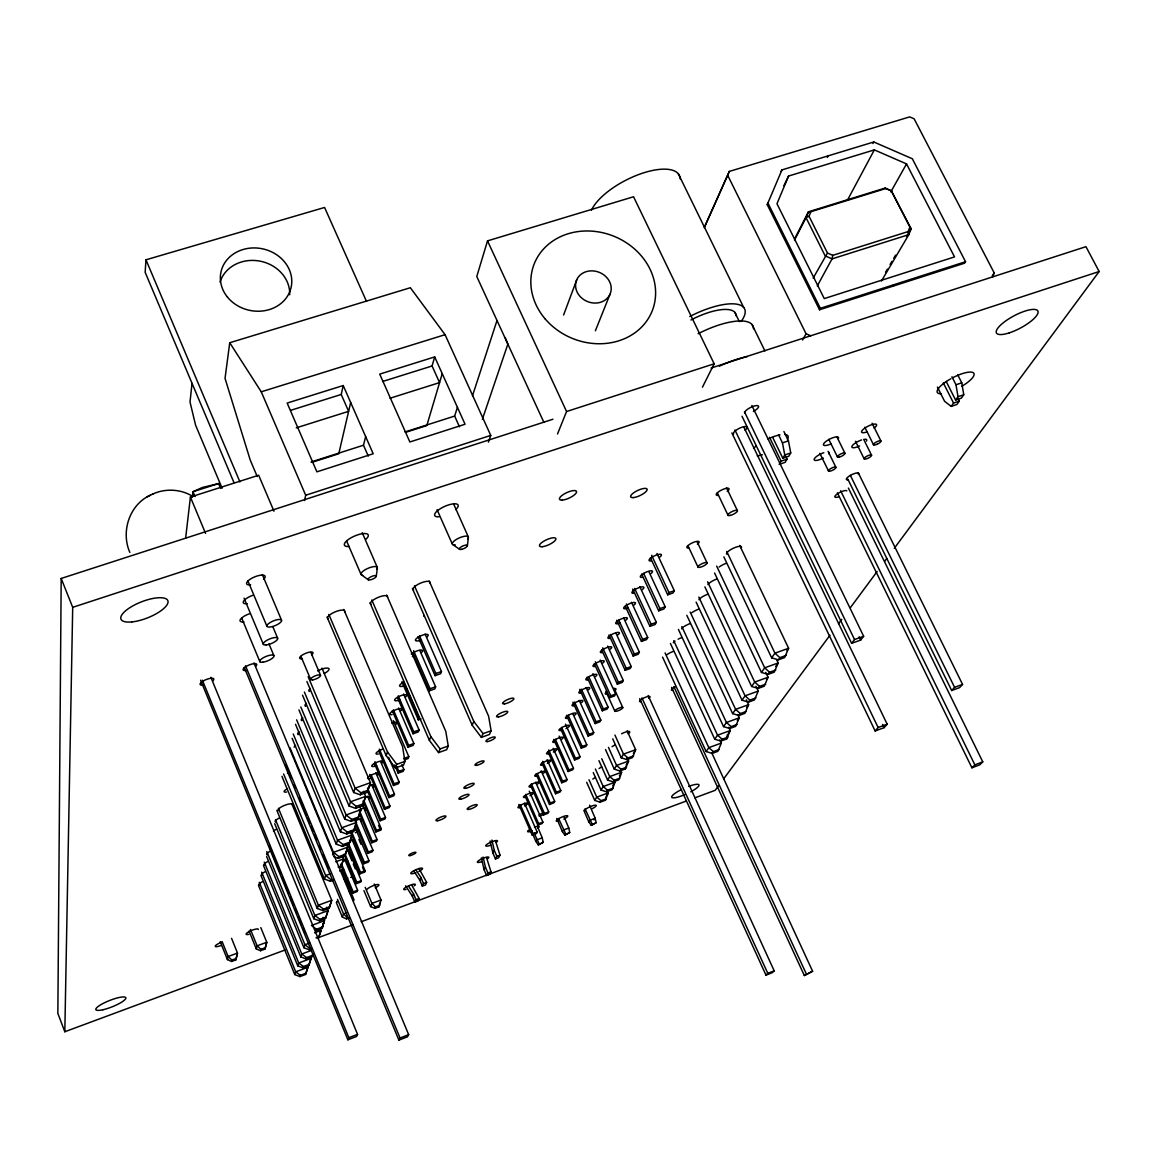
<?xml version="1.0" encoding="UTF-8"?>
<svg xmlns="http://www.w3.org/2000/svg" width="1157" height="1157" viewBox="0 0 1157 1157"><rect width="100%" height="100%" fill="white"/><g stroke="black" fill="none" stroke-linecap="round" stroke-linejoin="round"><path stroke-width="1.5" d="M552.93 419.239L61.191 578.457L57.85 1013.387L64.821 1031.755L284.998 950.013M64.821 1031.755L72.703 607.338L61.191 578.457M366.48 301.355L324.582 207.465L145.97 259.804L145.146 272.3L233.945 482.556M192.033 383.3L190.023 402L195.591 425.197L222.115 488.24M185.655 538.005L190.413 497.047L258.662 475.238L273.978 511.22M192.351 497.336L193.017 491.711L202.287 487.516L218.673 483.539L220.712 488.399M467.341 545.945L468.325 537.846M488.399 442.119L490.742 435.408L445.069 334.677L410.345 287.731L229.737 342.732L225.036 378.368L250.245 460.081L257.23 476.525M376.242 576.432A4.426 1.417 -23.3 0 0 370.558 576.981A4.426 1.417 -23.3 0 0 369.69 579.961A4.426 1.417 -23.3 0 0 376.242 576.432L377.341 568.217M218.528 484.494L218.673 483.539L193.017 491.711L195.056 496.599M670.424 643.451L714.737 739.207L720.869 741.087L726.683 738.961L727.363 734.579M363.934 890.615L370.63 906.611L374.897 908.375L379.077 906.828L379.67 903.27M605.501 749.562L614.28 769.159L619.906 770.952L625.431 768.942L625.98 766.194M319.419 928.926L322.253 927.871L322.991 924.241M794.483 239.051L808.439 211.818L885.004 188.114L891.266 190.731L909.894 227.076L908.115 231.574L832.78 255.335L832.057 258.879L817.334 285.837M586.671 782.277L594.727 800.398L600.078 802.206L605.386 800.268L606.239 796.19M304.58 500.533L305.694 495.239L261.251 391.804L229.737 342.732M296.264 427.859L348.619 411.328L341.228 394.465L343.224 385.527L287.167 403.07L316.888 471.839L373.19 453.761L343.224 385.527M350.672 402.491L338.77 453.746L311.797 462.381M220.22 941.624L227.423 959.601L231.574 961.453L235.869 959.862L237.489 953.079L231.574 938.341M227.423 959.601L228.131 956.55L222.216 941.784M235.869 959.862L237.489 953.079L228.131 956.55L231.921 960.05L231.574 961.453M249.044 931.023L256.275 948.928L260.542 950.721L264.982 949.087L266.761 942.261L260.802 927.596M324.105 921.073L322.253 927.871M379.077 906.828L381 900.03L374.275 883.991M368.259 456.089L363.486 445.228L365.655 436.594M264.982 949.087L266.761 942.261L257.114 945.833L256.275 948.928M260.542 950.721L260.932 949.304L265.372 947.67M390.054 398.239L439.573 382.605L432.082 365.974L434.685 356.92L379.727 374.116L409.867 441.974L465.056 424.243L434.685 356.92M442.234 373.653L426.817 425.574L406.338 432.125M702.458 387.176L714.158 363.804L633.559 196.762L487.516 240.873L476.771 276.523L543.891 422.377M298.954 709.906L344.699 819.084L351.092 821.34L357.932 818.881L360.97 809.625L359.581 806.313M302.512 695.169L349.081 806.053L355.589 808.324L362.531 805.836L365.641 796.378L363.544 791.402M306.909 681.502L353.652 792.502L360.261 794.801L367.304 792.285L370.457 782.682L321.964 668.124M305.549 974.483L307.936 967.266L295.715 971.837L294.775 974.584L299.938 976.595L305.549 974.483L307.936 967.266M308.673 965.733L311.088 958.372L298.723 962.986L297.754 965.835L302.989 967.859L308.673 965.733L311.088 958.372M263.434 865.378L300.791 956.911L306.099 958.951L311.84 956.81L312.78 953.787M316.454 929.259L311.493 925.47L324.481 920.668L322.427 927.046L316.454 929.259L315.948 930.676L321.921 928.478L324.481 920.668L323.121 917.371M274.715 823.668L313.793 918.716L319.39 920.813L325.435 918.586L328.053 910.631L326.679 907.29M333.722 856.701L338.307 858.349L344.858 855.978L347.765 847.17L346.377 843.858M276.841 810.334L317.278 908.491L322.948 910.602L329.08 908.346L331.726 900.305L291.709 803.623M292.114 738.34L336.239 844.176L342.443 846.389L349.081 843.974L352.032 835.021L350.643 831.709M295.498 724.296L340.418 831.782L346.724 834.009L353.464 831.579L356.457 822.453L355.069 819.142M459.474 426.774L454.643 416.072L457.42 407.322M335.805 861.777L343.629 858.928L340.78 867.576L343.629 858.928L342.241 855.602M344.858 855.978L347.765 847.17L333.491 852.347L332.623 854.893M321.024 930.43L318.479 938.139L321.024 930.43L314.603 932.802M349.081 843.974L352.032 835.021L337.555 840.257L336.239 844.176M325.435 918.586L328.053 910.631L314.892 915.476L313.793 918.716M353.464 831.579L356.457 822.453L341.778 827.747L340.418 831.782M357.932 818.881L360.97 809.625L346.088 814.976L344.699 819.084M329.08 908.346L331.726 900.305L318.392 905.208L317.278 908.491M362.531 805.836L365.641 796.378L350.528 801.787L349.081 806.053M367.304 792.285L370.457 782.682L355.127 788.148L353.652 792.502M472.446 395.94L496.989 320.532M605.386 800.268L608.293 792.907L596.737 797.115L594.727 800.398M619.588 778.299L621.613 772.269L609.725 776.578L607.599 780.049L613.138 781.886L618.59 779.89L619.588 778.299L614.121 780.295L613.138 781.886M612.733 738.846L621.251 757.792L626.935 759.628L632.517 757.618L635.656 749.722L627.094 730.747M333.592 880.087L330.41 881.244L324.481 879.074L325.681 875.516L283.624 774.019M612.892 788.25L614.902 782.277L603.216 786.529L601.062 790.057L606.514 791.822L611.879 789.869L612.892 788.25L607.512 790.202L606.514 791.822M625.431 768.942L628.584 761.075L627.108 757.806M662.571 657.133L706.117 751.529L712.148 753.424L717.89 751.312L721.346 743.069L719.828 739.815M482.368 419.268L507.865 344.106A79.645 69.55 21.9 0 1 505.233 337.54M726.683 738.961L730.226 730.559L728.708 727.305M678.436 629.48L723.544 726.61L729.763 728.52L735.65 726.365L739.265 717.817L737.747 714.563M686.824 615.322L732.641 713.623L738.947 715.532L744.92 713.363L748.593 704.656L746.323 699.811M696.124 602.103L742.027 700.202L748.434 702.125L754.48 699.927L758.225 691.076L755.955 686.231M704.873 586.903L751.631 686.477L758.124 688.429L764.256 686.202L768.046 677.25L765.76 672.405M714.578 572.99L761.451 672.434L768.06 674.372L774.264 672.145L778.169 662.975L776.622 659.707M723.863 556.879L771.661 657.856L778.372 659.808L784.648 657.552L788.611 648.267L739.713 545.468M300.791 956.911L301.789 953.99L264.259 862.124M312.202 948.697L309.295 949.781L303.915 947.728L304.942 944.734L266.804 851.523M330.41 881.244L330.974 879.624L325.681 875.516L330.309 873.824M338.307 858.349L338.914 856.614L345.48 854.228M342.443 846.389L343.065 844.596L349.718 842.18M346.724 834.009L347.36 832.158L354.114 829.714M351.092 821.34L351.742 819.46L358.598 816.987M355.589 808.324L356.269 806.357L363.226 803.869M360.261 794.801L360.955 792.791L367.998 790.274M299.938 976.595L300.372 975.337L305.998 973.225M302.989 967.859L303.438 966.543L309.136 964.417M306.099 958.951L306.562 957.606L312.318 955.465L311.84 956.81M309.295 949.781L309.772 948.407L304.942 944.734L309.686 942.969M319.39 920.813L319.911 919.338L325.97 917.096M322.948 910.602L323.483 909.098L329.615 906.842M321.921 928.478L322.427 927.046M343.774 609.435L402.564 746.627L404.95 761.407L403.562 765.052L395.361 767.973L386.178 755.651L387.494 751.949L328.848 614.468M349.313 917.848L346.565 918.875L342.342 917.082L343.528 913.885L337.497 899.379M563.604 315.008L576.779 279.69M395.361 767.973L396.735 764.329L404.95 761.407M346.565 918.875L347.114 917.4L343.528 913.885L346.536 912.772M992.735 276.856L994.21 272.922L914.146 118.824L909.677 116.886L729.344 171.41L704.468 227.076M344.8 859.535L357.614 890.268L357.094 891.599L352.668 893.233L353.174 891.902L341.705 864.395M348.329 849.556L361.302 880.622L360.782 881.996L356.298 883.63L356.819 882.27L345.205 854.459M351.945 839.331L365.091 870.744L364.556 872.147L360.015 873.81L360.55 872.407L348.792 844.277M355.401 828.253L368.982 860.62L368.432 862.052L363.833 863.729L364.383 862.298L351.482 831.536M359.885 819.142L372.959 850.236L372.395 851.711L367.752 853.403L368.302 851.928L355.922 822.453M363.096 806.472L377.052 839.577L376.473 841.081L371.759 842.788L372.337 841.284L359.089 809.813M367.536 796.218L381.232 828.658L380.639 830.205L375.88 831.926L376.459 830.379L364.137 801.165M371.628 784.62L385.527 817.449L384.919 819.04L380.103 820.776L380.696 819.199L367.507 787.989M375.851 772.731L389.938 805.952L389.316 807.572L384.428 809.336L385.05 807.702L370.963 774.467M380.61 761.537L394.479 794.136L393.828 795.814L388.882 797.592L389.519 795.915L374.955 761.668M388.564 757.257L399.122 782.002L398.471 783.723L393.452 785.516L394.103 783.795L379.337 749.129M401.826 764.661L403.909 769.535L403.229 771.3L398.153 773.107L398.818 771.343L396.735 766.484M398.601 708.012L413.873 743.532L413.165 745.397L407.944 747.248L408.652 745.383L393.38 709.834M403.562 693.998L419.08 729.966L418.342 731.889L413.049 733.769L413.772 731.846L398.268 695.834M420.989 718.916L418.313 719.856L419.051 717.89L403.316 681.415M419.803 650.451L435.625 686.824L434.815 688.921L429.29 690.845L430.086 688.748L413.57 650.682M425.111 634.065L441.468 671.566L440.643 673.736L435.046 675.674L435.856 673.504L419.514 635.988M353.507 900.985L353.999 899.683L341.604 869.89M393.337 720.609L408.826 756.707L408.117 758.529L404.256 759.903M386.626 595.002L445.778 731.325L448.236 746.005L446.674 749.707L438.561 752.6L429.363 740.35L430.852 736.604L371.816 599.991M595.378 330.772L610.057 294.153A18.15 15.75 22 0 0 590.591 270.883A18.15 15.75 22 0 0 579.556 295.845A18.15 15.75 22 0 0 610.057 294.153M370.63 906.611L371.932 903.386L365.207 887.332M557.515 433.962L566.568 411.53L487.516 240.873M374.897 908.375L375.504 906.9L379.684 905.353M438.561 752.6L440.094 748.912L448.236 746.005M794.555 240.034L806.024 217.675L809.018 216.243L810.883 211.717L886.031 188.446M788.582 176.038L776.969 203.748L824.261 298.593L954.525 256.912L906.524 163.904L874.345 149.889L788.582 176.038L783.882 185.684M767.221 204.644L781.944 169.905L873.795 141.978L912.323 158.755L965.545 261.713L964.605 263.174L819.518 309.772L767.221 204.644L767.959 203.111L820.327 308.326L819.518 309.772M704.309 227.582L729.344 171.41M429.189 580.944L488.587 716.169L491.118 730.761L489.397 734.507L481.355 737.371L472.157 725.179L473.806 721.404L414.524 585.89M481.355 737.371L483.048 733.625L491.118 730.761M411.762 885.163L419.138 898.526L417.995 900.985L414.886 902.127L412.398 896.27L413.526 893.797L408.652 886.32M418.892 868.401L426.673 882.386L425.487 884.946L422.319 886.117L419.774 880.144L420.96 877.57L415.725 869.572M200.595 680.186L347.867 1039.796L348.835 1037.67L357.542 1034.344L210.878 677.308M414.886 902.127L416.014 899.683L419.138 898.526M422.319 886.117L423.491 883.558L426.673 882.386M357.542 1034.344L356.544 1036.47L347.867 1039.796M781.192 171.467L781.944 169.905M827.313 157.439L828.108 155.877M486.533 857.554L491.016 871.857L489.657 874.374L486.605 875.502L484.103 869.702L485.434 867.172L483.076 856.99M495.413 840.618L500.012 855.168L498.595 857.8L495.471 858.957L492.911 853.042L494.299 850.395L491.884 840.04M872.957 143.555L873.795 141.978M847.445 200.161L874.345 149.889M486.605 875.502L487.95 872.985L491.016 871.857M495.471 858.957L496.874 856.325L500.012 855.168M244.228 667.329L398.89 1040.114L400.033 1038.003L408.667 1034.676L253.962 662.932M813.154 278.128L827.472 253.036L809.018 216.243M408.667 1034.676L407.495 1036.802L398.89 1040.114M802.582 340.013L806.053 333.751L727.681 175.286M890.803 191.917L906.524 163.904M518.813 804.52L532.22 835.094L532.987 833.705L537.21 832.158L524.483 803.16M524.974 795.842L537.831 825.115L538.641 823.697L542.908 822.135L529.284 791.214M530.557 785.328L543.602 814.904L544.412 813.458L548.722 811.881L535.662 782.262M536.009 773.932L549.488 804.448L550.327 802.972L554.695 801.367L541.172 770.822M541.881 762.882L555.534 793.731L556.401 792.212L560.812 790.593L547.116 759.715M547.868 751.558L561.723 782.754L562.606 781.192L567.075 779.572L553.191 748.348M553.755 739.381L568.073 771.502L568.969 769.911L573.482 768.262L559.149 736.112M560.783 729.112L574.566 759.975L575.492 758.341L580.062 756.678L565.513 724.166M566.525 715.286L581.233 748.145L582.188 746.467L586.816 744.804L572.802 713.551M572.889 702.212L588.074 736.011L589.058 734.29L593.729 732.612L579.238 700.375M579.686 689.355L595.103 723.573L596.101 721.794L600.845 720.102L586.122 687.489M587.134 677.221L602.305 710.788L603.332 708.966L608.134 707.245L592.919 673.663M594.308 663.699L609.71 697.657L610.766 695.791L615.625 694.055L600.179 660.068M601.669 649.8L617.317 684.177L618.402 682.254L623.319 680.504L607.642 646.112M608.987 634.918L625.142 670.308L626.255 668.327L631.23 666.562L615.77 632.763M616.768 620.239L633.168 656.062L634.311 654.023L639.373 652.244L623.666 618.026M625.243 606.181L641.426 641.397L642.612 639.315L647.732 637.521L631.491 602.262M632.72 589.029L649.93 626.327L651.145 624.187L656.337 622.365L639.821 586.657M641.672 574.089L658.68 610.809L659.924 608.596L665.188 606.76L648.875 571.601M650.393 557.631L667.69 594.828L668.977 592.558L674.314 590.706L656.959 553.465M537.21 832.158L536.429 833.546L532.22 835.094M542.908 822.135L542.098 823.553L537.831 825.115M548.722 811.881L547.897 813.328L543.602 814.904M554.695 801.367L553.841 802.857L549.488 804.448M560.812 790.593L559.945 792.126L555.534 793.731M567.075 779.572L566.178 781.134L561.723 782.754M573.482 768.262L572.585 769.868L568.073 771.502M580.062 756.678L579.136 758.327L574.566 759.975M586.816 744.804L585.861 746.482L581.233 748.145M593.729 732.612L592.76 734.333L588.074 736.011M600.845 720.102L599.832 721.867L595.103 723.573M608.134 707.245L607.092 709.067L602.305 710.788M615.625 694.055L614.555 695.936L609.71 697.657M623.319 680.504L622.22 682.428L617.317 684.177M631.23 666.562L630.117 668.544L625.142 670.308M639.373 652.244L638.216 654.269L633.168 656.062M647.732 637.521L646.546 639.604L641.426 641.397M656.337 622.365L655.108 624.52L649.93 626.327M665.188 606.76L663.93 608.987L658.68 610.809M674.314 590.706L673.012 592.977L667.69 594.828M885.553 272.199L887.376 269.104M890.109 264.447L891.946 261.352M893.768 258.242L895.59 255.147M906.553 236.549L911.123 228.797L891.266 190.731M881.46 281.006L908.823 234.64L911.123 228.797L909.894 227.076M787.049 459.127L781.091 461.137L779.167 464.391L785.111 462.381L787.049 459.127L785.516 455.959M772.76 437.505L782.826 458.244L784.764 454.961L790.752 452.951L788.452 440.86L783.911 431.518M790.752 452.951L788.785 456.234L782.826 458.244M892.669 286.285L893.537 284.824M614.28 769.159L616.565 765.428L628.584 761.075L626.255 764.82M621.251 757.792L623.493 754.118L635.656 749.722L633.356 753.409M600.078 802.206L601.018 800.702L606.34 798.749M619.906 770.952L620.976 769.246L626.501 767.236M626.935 759.628L627.976 757.936L633.573 755.926M606.933 795.09L608.293 792.907M612.704 785.82L614.902 782.277M619.443 775.74L621.613 772.269M992.214 275.93L994.21 272.922M706.117 751.529L708.822 747.653L721.346 743.069M714.737 739.207L717.557 735.187L730.226 730.559L728.317 733.249M723.544 726.61L726.437 722.489L739.265 717.817L737.313 720.58M732.641 713.623L735.606 709.371L748.593 704.656L746.583 707.505M742.027 700.202L745.079 695.849L758.225 691.076M751.631 686.477L754.726 682.052L768.046 677.25L766.469 679.463M761.451 672.434L764.676 667.82L778.169 662.975L775.711 666.446M771.661 657.856L774.93 653.17L788.611 648.267L786.948 650.61M937.401 387.06L944.604 401.305L951.199 406.396L953.542 403.055L959.269 401.132L957.692 398.022M946.166 381.434L955.624 400.076L957.996 396.706L963.752 394.783L961.785 382.837L957.765 374.94M959.269 401.132L956.911 404.458L951.199 406.396M963.752 394.783L961.366 398.153L955.624 400.076M712.148 753.424L713.392 751.645L719.162 749.534M720.869 741.087L722.17 739.251L727.999 737.11M729.763 728.52L731.108 726.625L737.009 724.47M738.947 715.532L740.321 713.58L746.308 711.41M748.434 702.125L749.852 700.115L755.911 697.931M758.124 688.429L759.571 686.39L765.703 684.177M768.06 674.372L769.564 672.26L775.783 670.019M778.372 659.808L779.89 657.668L786.182 655.397M542.243 837.856L543.139 842.296L538.338 844.914L535.821 841.341L536.92 839.823L542.243 837.856L537.369 826.315M538.338 844.914L543.139 842.296M568.796 828.036L569.707 832.476L564.876 835.094L562.36 831.536L563.502 830.003L568.796 828.036L563.907 816.553M718.41 785.965L715.2 790.303L694.88 797.853M723.776 778.719L829.959 635.251M838.536 623.652L841.746 619.313M850.337 607.714L877.151 571.486M884.657 561.347L886.797 558.441M894.303 548.302L1099.15 271.519L1085.946 246.672L711.121 368.027M564.876 835.094L569.707 832.476M593.989 819.85L595.19 818.288L596.101 822.714L591.256 825.331L588.739 821.788L589.925 820.241L595.19 818.288L589.593 805.2M741.999 416.245L851.624 643.335L854.546 639.546L863.643 636.263L751.862 405.528M591.256 825.331L596.101 822.714M851.624 643.335L860.707 640.067L863.643 636.263M731.889 432.964L875.155 730.978L878.134 727.522L887.159 724.181L743.835 427.078M875.155 730.978L884.15 727.637L887.159 724.181M847.85 479.157L951.69 690.541L954.583 687.33L962.537 684.394L858.219 472.692M962.537 684.394L959.616 687.605L951.69 690.541M837.379 492.824L971.923 767.8L974.874 764.864L982.77 761.87L848.385 488.08M639.705 698.64L765.992 975.149L767.8 973.355L774.192 970.824L648.195 695.603M982.77 761.87L979.805 764.82L971.923 767.8M774.192 970.824L772.37 972.632L765.992 975.149M671.595 687.417L804.346 975.539L812.604 971.229L711.917 753.221M812.604 971.229L804.346 975.539M150.41 495.182C129.41 504.539 120.661 531.786 129.859 552.439M152.391 494.227C164.858 488.297 180.116 488.934 192.004 495.934M147.228 496.772L153.071 493.865M311.175 950.504L301.789 953.99L306.562 957.606M231.921 960.05L236.216 958.459M316.035 937.821L318.985 936.722M317.177 938.067L352.755 924.862M361.215 921.724L686.405 800.991M381 900.03L371.932 903.386L375.504 906.9M356.819 882.27L361.302 880.622M353.174 891.902L357.614 890.268M338.133 867.056L341.373 865.87M364.383 862.298L368.982 860.62M360.55 872.407L365.091 870.744M372.337 841.284L377.052 839.577M368.302 851.928L372.959 850.236M380.696 819.199L385.527 817.449M376.459 830.379L381.232 828.658M389.519 795.915L394.479 794.136M385.05 807.702L389.938 805.952M394.103 783.795L399.122 782.002M403.663 758.544L408.826 756.707M398.818 771.343L403.909 769.535M408.652 745.383L413.873 743.532M413.772 731.846L419.08 729.966M430.086 688.748L435.625 686.824M435.856 673.504L441.468 671.566M784.764 454.961L782.465 442.871L788.452 440.86M957.996 396.706L956.015 384.76L961.785 382.837M72.703 607.338L1099.15 271.519M566.568 411.53L714.158 363.804M305.694 495.239L490.742 435.408M311.016 462.019L363.486 445.228M405.008 431.951L454.643 416.072M820.327 308.326L965.545 261.713M290.609 410.345L341.228 394.465M382.605 381.492L432.082 365.974M261.251 391.804L445.069 334.677M810.883 211.717L808.439 211.818L806.024 217.675L825.172 255.885L832.057 258.879L908.823 234.64L908.115 231.574M827.472 253.036L832.78 255.335M806.053 333.751L810.724 335.79M885.004 188.114L891.787 191.079M452.792 544.571L459.575 549.315M361.649 575.015L368.374 579.831M300.372 975.337L295.715 971.837L259.269 882.285M303.438 966.543L298.723 962.986L261.684 872.147M323.483 909.098L318.392 905.208L278.461 808.338M319.911 919.338L314.892 915.476L275.525 819.778M338.914 856.614L333.491 852.347L289.93 747.711M343.065 844.596L337.555 840.257L293.227 733.986M351.742 819.46L346.088 814.976L300.806 706.999M347.36 832.158L341.778 827.747L296.626 719.813M360.955 792.791L355.127 788.148L308.138 676.671M356.269 806.357L350.528 801.787L304.407 692.074M601.018 800.702L596.737 797.115L589.014 779.76M614.121 780.295L609.725 776.578L601.756 758.761M627.976 757.936L623.493 754.118L614.946 735.1M607.512 790.202L603.216 786.529L595.392 768.986M620.976 769.246L616.565 765.428L608.481 747.408M713.392 751.645L708.822 747.653L665.073 652.924M722.17 739.251L717.557 735.187L673.764 640.703M731.108 726.625L726.437 722.489L681.849 626.602M740.321 713.58L735.606 709.371L690.194 612.082M759.571 686.39L754.726 682.052L707.607 581.826M749.852 700.115L745.079 695.849L698.814 597.084M779.89 657.668L774.93 653.17L726.77 551.513M769.564 672.26L764.676 667.82L716.66 566.091M260.932 949.304L257.114 945.833L250.505 929.505M473.806 721.404L483.048 733.625M430.852 736.604L440.094 748.912M387.494 751.949L396.735 764.329M413.7 870.831L419.774 880.144M405.601 885.828L412.398 896.27M592.153 824.174L585.023 808.786M565.73 833.951L558.6 818.505M539.148 843.771L534.129 833.228M951.951 376.792L956.015 384.76M943.317 382.909L953.542 403.055M872.103 423.245L880.882 440.904M864.814 427.237L873.578 444.881M863.715 439.385L871.583 455.265M855.486 441.294L864.12 458.779M836.959 436.999L844.899 453.139M850.352 475.368L954.583 687.33M828.774 439.284L837.494 457.029M828.079 451.36L835.918 467.327M840.618 490.742L974.874 764.864M819.865 453.37L828.47 470.942M678.378 173.897L743.705 307.502M752.007 324.495L764.922 350.904M734.825 312.347L739.352 321.617M778.516 434.772L782.465 442.871M769.521 437.274L781.091 461.137M859.145 636.827L860.707 640.067M744.443 411.747L854.546 639.546M882.589 724.398L884.15 727.637M734.955 430.014L878.134 727.522M726.509 487.806L737.342 510.497M717.326 492.81L728.057 515.371M697.092 541.707L707.115 562.967A5.033 1.388 -25.3 0 1 700.274 567.248A5.033 1.388 -25.3 0 1 700.187 564.659A5.033 1.388 -25.3 0 1 707.115 562.967M688.184 546.191L697.931 566.944M651.637 555.288L668.977 592.558M643.625 573.409L659.924 608.596M634.643 588.45L651.145 624.187M673.866 686.622L806.241 973.746M626.371 604.026L642.612 639.315M618.619 619.776L634.311 654.023M641.904 697.859L767.8 973.355M610.795 634.499L626.255 668.327M602.725 647.833L618.402 682.254M613.962 688.169L622.799 707.592A4.368 1.056 -24.4 0 1 616.941 711.136A4.368 1.056 -24.4 0 1 616.652 709.27A4.368 1.056 -24.4 0 1 622.799 707.592M595.334 661.775L610.766 695.791M605.906 691.467L614.801 711.078M588.855 676.946L603.332 708.966M581.393 689.167L596.101 721.794M574.552 702.039L589.058 734.29M568.174 715.2L582.188 746.467M598.95 760.655L607.599 780.049M593.266 772.572L601.062 790.057M561.68 727.42L575.492 758.341M453.833 504.409L468.383 537.036M555.346 739.337L568.969 769.911M548.722 749.953L562.606 781.192M437.071 509.716L452.286 544.007M542.705 761.306L556.401 792.212M537.528 774.019L550.327 802.972M531.352 783.824L544.412 813.458M525.741 794.382L538.641 823.697M520.274 804.693L532.987 833.705M412.398 588.479L472.157 725.179M418.024 636.581L435.046 675.674M362.242 532.697L377.312 567.422M412.803 652.866L429.29 690.845M494.299 850.395L496.874 856.325M346.767 541.36L361.056 574.451M485.434 867.172L487.95 872.985M369.98 602.797L429.363 740.35M401.884 681.806L418.313 719.856M397.589 697.83L413.049 733.769M392.266 710.716L407.944 747.248M583.837 810.363L588.739 821.788M556.777 818.418L562.36 831.536M394.696 765.008L398.153 773.107M327.055 616.985L386.178 755.651M378.715 750.907L393.452 785.516M530.947 829.815L535.821 841.341M374.362 763.389L388.882 797.592M420.96 877.57L423.491 883.558M369.661 774.496L384.428 809.336M145.97 259.804L239.918 481.89M413.526 893.797L416.014 899.683M310.871 652.432L320.532 675.254M367.622 791.272L380.103 820.776M378.585 825.346L380.639 830.205M362.893 801.136L375.88 831.926M300.979 656.467L310.698 679.521M262.364 574.639L281.57 620.253A7.925 2.531 -22.5 0 1 271.374 626.819A7.925 2.531 -22.5 0 1 269.812 622.726A7.925 2.531 -22.5 0 1 281.57 620.253M359.234 813.024L371.759 842.788M272.806 626.631L277.637 638.172M355.387 823.972L367.752 853.403M358.945 839.432L360.97 844.277M247.786 580.626L266.934 626.284M350.296 831.406L363.833 863.729M268.959 643.87L273.847 655.542M362.488 867.186L364.556 872.147M347.592 844.075L360.015 873.81M244.069 598.183L263.362 644.348M348.503 852.608L351.916 860.765M353.275 864.033L355.329 868.936M344.034 854.228L356.298 883.63M241.827 618.373L259.906 661.761M190.413 497.047L205.556 533.391M340.548 864.149L352.668 893.233M343.875 877.845L345.943 882.805M348.691 889.415L350.745 894.375M245.53 665.796L400.033 1038.003M285.707 765.11L287.76 770.07M289.134 773.382L291.202 778.343M293.95 784.967L295.324 788.279M299.446 798.214L306.316 814.774M307.69 818.086L309.743 823.046M311.117 826.358L313.185 831.319M314.559 834.631L316.613 839.606M319.361 846.23L320.735 849.542M322.803 854.502L328.299 867.75M336.34 902.619L342.342 917.082M281.932 776.318L324.481 879.074M202.374 680.2L348.835 1037.67M269.219 845.695L280.732 873.795M282.091 877.093L288.86 893.623M290.219 896.935L293.603 905.193M294.948 908.505L296.987 913.466M298.332 916.763L301.731 925.036M303.076 928.333L305.115 933.294M266.631 856.527L303.915 947.728M260.99 875.589L297.754 965.835M258.474 885.336L294.775 974.584M490.091 840.98L492.911 853.042M481.355 857.872L484.103 869.702M698.09 333.751A50.518 17.283 -26.5 0 1 753.482 328.805M690.946 319.997A40.336 14.072 -26.6 0 1 736.069 315.847M591.444 210.285A49.664 19.929 -27.1 0 1 640.414 173.912A49.664 19.929 -27.1 0 1 680.171 178.843M719.394 366.19A50.706 16.661 -26.4 0 1 747.364 356.544M689.774 316.512A50.416 17.586 -26.6 0 1 735.013 303.944A50.416 17.586 -26.6 0 1 741.189 321.444M367.521 777.923A6.06 1.547 -23 0 1 375.172 773.57A6.06 1.547 -23 0 1 377.558 775.176M372.409 777.851A6.06 1.547 -23 0 1 367.926 778.603M376.676 765.732A6.132 1.591 -23 0 1 371.932 765.399A6.132 1.591 -23 0 1 379.959 761.234A6.132 1.591 -23 0 1 381.897 763.027M378.31 754.031A6.219 1.634 -23.1 0 1 376.43 752.701A6.219 1.634 -23.1 0 1 382.49 749.244M392.078 714.621A6.479 1.764 -23.2 0 1 390.95 712.379A6.479 1.764 -23.2 0 1 399.367 708.72A6.479 1.764 -23.2 0 1 400.481 710.977M399.845 699.971A6.566 1.822 -23.3 0 1 394.841 699.392A6.566 1.822 -23.3 0 1 403.46 694.865A6.566 1.822 -23.3 0 1 405.456 697.035M391.702 723.096A6.392 1.721 -23.2 0 1 396.403 722.387A6.392 1.721 -23.2 0 1 395.636 724.528M411.256 653.98A6.87 1.981 -23.5 0 1 420.165 650.104A6.87 1.981 -23.5 0 1 421.278 652.693M415.406 655.802A6.87 1.981 -23.5 0 1 412.384 656.554M404.878 685.682A6.667 1.88 -23.3 0 1 399.584 686A6.667 1.88 -23.3 0 1 403.345 682.399M420.902 640.183A6.971 2.054 -23.5 0 1 415.667 639.344A6.971 2.054 -23.5 0 1 424.836 634.499A6.971 2.054 -23.5 0 1 426.875 637.03M413.555 590.084A9.227 2.878 -23.7 0 1 420.425 583.171A9.227 2.878 -23.7 0 1 429.912 583.012M328.27 618.865A9.328 2.921 -23 0 1 334.836 611.995A9.328 2.921 -23 0 1 344.772 611.72M371.108 604.417A9.27 2.907 -23.3 0 1 377.818 597.518A9.27 2.907 -23.3 0 1 387.537 597.301M534.447 827.139A6.349 1.359 -23.7 0 1 538.887 826.257A6.349 1.359 -23.7 0 1 537.817 828.152M532.307 830.928A6.349 1.359 -23.7 0 1 528.923 829.916M584.979 810.797A6.32 1.345 -24 0 1 588.653 807.398A6.32 1.345 -24 0 1 595.985 805.243A6.32 1.345 -24 0 1 592.283 808.642M558.195 821.195A6.335 1.359 -23.8 0 1 558.354 818.881A6.335 1.359 -23.8 0 1 567.118 815.656A6.335 1.359 -23.8 0 1 563.893 819.098M726.77 554.217A8.287 2.271 -25.5 0 1 734.044 547.912A8.287 2.271 -25.5 0 1 741.304 547.912M707.939 584.56A8.041 2.155 -25.3 0 1 716.877 579.006M698.915 599.716A7.925 2.097 -25.2 0 1 707.722 594.264M719.119 567.046A8.157 2.213 -25.4 0 1 726.307 563.3M691.929 612.675A7.81 2.039 -25.1 0 1 698.814 609.117M681.603 628.815A7.709 1.981 -25 0 1 683.353 627.065M684.279 626.429A7.709 1.981 -25 0 1 690.136 623.565M673.287 642.786A7.607 1.924 -24.9 0 1 675.008 641.079M678.089 639.199A7.607 1.924 -24.9 0 1 681.69 637.623M309.512 691.467A8.692 2.545 -22.8 0 1 310.293 688.458M317.553 670.93A8.822 2.618 -22.8 0 1 328.4 668.24A8.822 2.618 -22.8 0 1 324.278 673.519M666.88 654.717A7.492 1.88 -24.8 0 1 673.461 651.333M305.679 706.291A8.562 2.459 -22.7 0 1 306.431 703.355M301.963 720.666A8.446 2.386 -22.7 0 1 302.7 717.817M298.361 734.623A8.316 2.328 -22.6 0 1 299.07 731.86M294.182 747.205A8.2 2.256 -22.6 0 1 295.541 745.498M287.471 773.266A7.983 2.126 -22.5 0 1 288.787 771.647M278.736 810.58A7.665 1.967 -22.4 0 1 283.942 805.619A7.665 1.967 -22.4 0 1 292.287 804.693M369.575 785.907A5.973 1.504 -22.9 0 1 374 785.14A5.973 1.504 -22.9 0 1 373.335 787.02M365.496 797.506A5.901 1.461 -22.9 0 1 369.864 796.725A5.901 1.461 -22.9 0 1 369.228 798.547M275.771 822.077A7.564 1.909 -22.4 0 1 279.141 818.042M273.442 831.059A7.477 1.866 -22.4 0 1 276.19 829.338M361.505 808.801A5.828 1.432 -22.9 0 1 365.843 808.02A5.828 1.432 -22.9 0 1 365.207 809.799M354.1 875.733A3.948 0.882 -22.8 0 1 350.745 877.44M347.794 878.047A3.948 0.882 -22.8 0 1 347.519 877.671M351.569 875.227A3.948 0.882 -22.8 0 1 353.333 874.706M544.152 814.051A3.818 0.824 -23.8 0 1 539.22 816.206M538.829 815.078A3.818 0.824 -23.8 0 1 543.79 812.923M439.053 516.789A12.828 4.266 -24.1 0 1 437.129 511.047A12.828 4.266 -24.1 0 1 453.775 503.83A12.828 4.266 -24.1 0 1 455.627 509.615M952.356 377.92A20.652 5.944 -27.4 0 1 973.514 372.901A20.652 5.944 -27.4 0 1 961.843 386.264M941.436 393.785A20.652 5.944 -27.4 0 1 950.808 378.773M349.197 546.48A12.944 4.353 -23.3 0 1 346.652 540.869A12.944 4.353 -23.3 0 1 363.486 533.579A12.944 4.353 -23.3 0 1 365.945 539.234M744.906 413.237A7.694 2.43 -26.4 0 1 749.895 407.799A7.694 2.43 -26.4 0 1 758.413 405.991A7.694 2.43 -26.4 0 1 753.409 411.444M733.596 434.034A7.564 2.357 -26.2 0 1 737.342 429.392A7.564 2.357 -26.2 0 1 745.86 426.557A7.564 2.357 -26.2 0 1 745.065 430.23M248.784 934.364A6.595 1.446 -22.3 0 1 246.629 933.265A6.595 1.446 -22.3 0 1 253.745 929.649A6.595 1.446 -22.3 0 1 258.329 929.49M337.208 902.012A6.508 1.417 -22.7 0 1 336.716 901.419M366.971 889.516A6.494 1.417 -22.9 0 1 372.597 885.929A6.494 1.417 -22.9 0 1 378.773 884.642A6.494 1.417 -22.9 0 1 375.273 887.795M859.579 445.98A8.287 2.372 -26.6 0 1 851.87 446.457A8.287 2.372 -26.6 0 1 861.589 439.935M864.843 439.212A8.287 2.372 -26.6 0 1 866.405 441.077M823.292 458.042A8.301 2.401 -26.4 0 1 814.094 459.459A8.301 2.401 -26.4 0 1 823.813 452.676M828.947 452.344A8.301 2.401 -26.4 0 1 828.788 453.79M831.377 443.753A8.417 2.459 -26.5 0 1 823.408 444.418A8.417 2.459 -26.5 0 1 832.404 437.91A8.417 2.459 -26.5 0 1 838.261 438.763M866.738 432.009A8.403 2.43 -26.8 0 1 862.399 430.144A8.403 2.43 -26.8 0 1 873.766 424.156A8.403 2.43 -26.8 0 1 874.128 428.119M762.405 454.73A20.826 6.277 -26.2 0 1 757.271 455.872M753.597 448.338A20.826 6.277 -26.2 0 1 756.114 446.11M767.93 438.966A20.826 6.277 -26.2 0 1 779.948 434.873M785.01 434.511A20.826 6.277 -26.2 0 1 787.469 439.241M264.62 865.19A7.202 1.721 -22.4 0 1 267.802 861.502M267.31 854.821A7.289 1.764 -22.4 0 1 270.521 851.046M262.017 875.299A7.116 1.678 -22.3 0 1 265.141 871.684M259.457 885.163A7.029 1.634 -22.3 0 1 262.538 881.634M621.569 733.755A6.899 1.605 -24.3 0 1 628.815 731.412A6.899 1.605 -24.3 0 1 628.121 733.827M612.067 746.713A6.812 1.562 -24.2 0 1 614.801 745.079M599.066 768.537A6.653 1.49 -24.1 0 1 601.727 766.946M243.953 621.902A9.69 3.138 -22.4 0 1 240.482 619.27A9.69 3.138 -22.4 0 1 249.695 613.673M592.789 779.066A6.58 1.461 -24.1 0 1 595.407 777.504M247.236 603.723A9.849 3.254 -22.4 0 1 243.708 600.946A9.849 3.254 -22.4 0 1 253.079 595.233M250.621 584.907A10.023 3.37 -22.5 0 1 248.148 580.771A10.023 3.37 -22.5 0 1 261.149 575.145A10.023 3.37 -22.5 0 1 263.579 579.295M302.44 658.825A7.231 2.198 -22.7 0 1 300.849 656.106A7.231 2.198 -22.7 0 1 310.25 652.042A7.231 2.198 -22.7 0 1 311.812 654.761M424.301 616.45A7.13 2.14 -23.6 0 1 423.881 615.408M688.675 548.028A6.797 1.924 -25.4 0 1 688.531 545.106A6.797 1.924 -25.4 0 1 697.295 541.302A6.797 1.924 -25.4 0 1 697.425 544.238M718.078 495.427A7.13 2.097 -25.8 0 1 718.034 492.188A7.13 2.097 -25.8 0 1 727.203 488.211A7.13 2.097 -25.8 0 1 727.232 491.465M688.675 786.398A14.969 3.052 -24.4 0 1 699.002 784.909A14.969 3.052 -24.4 0 1 690.772 791.793M684.886 794.599A14.969 3.052 -24.4 0 1 671.783 797.318A14.969 3.052 -24.4 0 1 681.56 789.493M614.28 688.661A5.901 1.461 -24.4 0 1 614.642 690.758M607.006 694.084A5.901 1.461 -24.4 0 1 606.63 691.973M405.962 889.487A6.335 1.345 -23.1 0 1 404.907 887.867A6.335 1.345 -23.1 0 1 413.107 884.31A6.335 1.345 -23.1 0 1 414.148 885.929M482.151 861.531A6.277 1.331 -23.4 0 1 477.639 861.488A6.277 1.331 -23.4 0 1 485.926 857.308A6.277 1.331 -23.4 0 1 487.545 858.812M415.855 872.754A6.45 1.403 -23.1 0 1 411.4 872.335A6.45 1.403 -23.1 0 1 421.09 868.126A6.45 1.403 -23.1 0 1 418.906 871.423M490.655 845.217A6.392 1.374 -23.5 0 1 486.07 845.116A6.392 1.374 -23.5 0 1 494.531 840.85A6.392 1.374 -23.5 0 1 496.165 842.426M220.973 945.573A6.624 1.446 -22.1 0 1 215.216 946.137A6.624 1.446 -22.1 0 1 221.754 942.174M286.589 792.024A6.248 1.634 -22.5 0 1 284.145 791.359A6.248 1.634 -22.5 0 1 287.471 788.655M847.936 479.88A6.841 1.895 -26.4 0 1 847.604 477.32A6.841 1.895 -26.4 0 1 855.385 473.256A6.841 1.895 -26.4 0 1 858.393 474.399M839.071 496.715A6.74 1.851 -26.3 0 1 834.848 496.396A6.74 1.851 -26.3 0 1 840.633 492.029A6.74 1.851 -26.3 0 1 846.837 490.843M246.065 670.51A7.347 2.256 -22.3 0 1 244.228 667.82A7.347 2.256 -22.3 0 1 253.759 663.684A7.347 2.256 -22.3 0 1 255.567 666.403M203.155 685.103A7.39 2.285 -22 0 1 201.159 682.442A7.39 2.285 -22 0 1 210.733 678.291A7.39 2.285 -22 0 1 212.714 680.967M673.056 690.266A5.713 1.359 -24.7 0 1 671.581 689.456A5.713 1.359 -24.7 0 1 675.196 686.839M641.253 701.663A5.727 1.374 -24.5 0 1 640.992 699.638A5.727 1.374 -24.5 0 1 648.397 696.427A5.727 1.374 -24.5 0 1 648.658 698.438M650.957 560.957A6.812 1.938 -25.1 0 1 650.682 558.079A6.812 1.938 -25.1 0 1 659.49 554.261A6.812 1.938 -25.1 0 1 659.75 557.153M642.236 577.357A6.711 1.88 -25 0 1 641.933 574.566A6.711 1.88 -25 0 1 650.61 570.806A6.711 1.88 -25 0 1 650.899 573.597M633.776 593.281A6.609 1.837 -24.9 0 1 633.443 590.591A6.609 1.837 -24.9 0 1 641.99 586.874A6.609 1.837 -24.9 0 1 642.309 589.578M628.265 608.061A6.523 1.779 -24.8 0 1 624.071 607.179A6.523 1.779 -24.8 0 1 632.792 602.623A6.523 1.779 -24.8 0 1 633.949 605.097M620.239 623.102A6.421 1.736 -24.7 0 1 616.074 622.278A6.421 1.736 -24.7 0 1 624.664 617.809A6.421 1.736 -24.7 0 1 625.836 620.195M609.753 638.418A6.335 1.692 -24.6 0 1 609.363 635.974A6.335 1.692 -24.6 0 1 617.563 632.416A6.335 1.692 -24.6 0 1 617.939 634.86M602.19 652.635A6.248 1.634 -24.5 0 1 601.77 650.292A6.248 1.634 -24.5 0 1 609.869 646.777A6.248 1.634 -24.5 0 1 610.26 649.135M594.814 666.49A6.161 1.591 -24.4 0 1 594.394 664.205A6.161 1.591 -24.4 0 1 602.378 660.748A6.161 1.591 -24.4 0 1 602.783 663.033M587.655 679.969A6.074 1.562 -24.3 0 1 587.206 677.756A6.074 1.562 -24.3 0 1 595.074 674.343A6.074 1.562 -24.3 0 1 595.508 676.556M580.669 693.101A6.002 1.519 -24.3 0 1 580.207 690.96A6.002 1.519 -24.3 0 1 587.973 687.576A6.002 1.519 -24.3 0 1 588.421 689.731M573.858 705.886A5.915 1.475 -24.2 0 1 573.38 703.818A5.915 1.475 -24.2 0 1 581.06 700.477A5.915 1.475 -24.2 0 1 581.523 702.559M567.234 718.352A5.843 1.432 -24.1 0 1 566.742 716.342A5.843 1.432 -24.1 0 1 574.306 713.045A5.843 1.432 -24.1 0 1 574.783 715.069M560.769 730.501A5.771 1.403 -24.1 0 1 560.928 728.086A5.771 1.403 -24.1 0 1 568.897 725.237A5.771 1.403 -24.1 0 1 565.961 728.635M554.463 742.346A5.698 1.374 -24 0 1 553.943 740.466A5.698 1.374 -24 0 1 561.333 737.255A5.698 1.374 -24 0 1 561.839 739.149M548.317 753.901A5.626 1.331 -23.9 0 1 548.432 751.631A5.626 1.331 -23.9 0 1 556.213 748.825A5.626 1.331 -23.9 0 1 553.379 752.079M542.315 765.182A5.554 1.302 -23.9 0 1 542.402 762.969A5.554 1.302 -23.9 0 1 550.096 760.192A5.554 1.302 -23.9 0 1 547.319 763.374M536.458 776.188A5.496 1.273 -23.8 0 1 535.908 774.467A5.496 1.273 -23.8 0 1 543.023 771.372A5.496 1.273 -23.8 0 1 543.559 773.107M530.73 786.948A5.423 1.244 -23.8 0 1 530.181 785.27A5.423 1.244 -23.8 0 1 537.21 782.204A5.423 1.244 -23.8 0 1 537.759 783.882M525.148 797.433A5.366 1.215 -23.7 0 1 525.191 795.394A5.366 1.215 -23.7 0 1 532.625 792.69A5.366 1.215 -23.7 0 1 529.993 795.669M519.695 807.702A5.293 1.186 -23.7 0 1 519.724 805.706A5.293 1.186 -23.7 0 1 527.071 803.03A5.293 1.186 -23.7 0 1 524.483 805.952M339.608 870.961A5.423 1.229 -22.7 0 1 343.672 870.151A5.423 1.229 -22.7 0 1 343.123 871.684M343.05 861.227A5.481 1.258 -22.7 0 1 347.143 860.418A5.481 1.258 -22.7 0 1 346.579 861.994M346.565 851.248A5.554 1.287 -22.8 0 1 350.701 850.438A5.554 1.287 -22.8 0 1 350.123 852.058M350.166 841.023A5.611 1.316 -22.8 0 1 354.346 840.228A5.611 1.316 -22.8 0 1 353.767 841.877M348.995 844.321A5.611 1.316 -22.8 0 1 346.493 845.029M358.482 830.35A5.684 1.359 -22.8 0 1 355.358 832.751M353.854 830.552A5.684 1.359 -22.8 0 1 358.091 829.757M354.895 820.993A5.756 1.388 -22.8 0 1 361.201 818.968A5.756 1.388 -22.8 0 1 361.302 820.761M362.734 575.289A8.866 2.864 -23.3 0 1 363.052 571.182A8.866 2.864 -23.3 0 1 373.523 566.655A8.866 2.864 -23.3 0 1 376.792 569.201M455.265 544.875A8.764 2.806 -24.1 0 1 453.616 541.447A8.764 2.806 -24.1 0 1 464.246 536.298A8.764 2.806 -24.1 0 1 467.717 538.844M220.061 282.149A35.592 31.225 12.2 0 1 259.573 261.063A35.592 31.225 12.2 0 1 289.684 294.804M828.759 470.147L828.484 470.595A4.151 1.171 -26.4 0 0 831.131 470.856A4.151 1.171 -26.4 0 0 835.614 468.122L835.889 467.674A4.151 1.171 -26.4 0 0 833.72 467.269L832.78 467.587A4.151 1.171 -26.4 0 0 828.759 470.147M864.51 457.941L864.192 458.403A4.136 1.157 -26.6 0 0 866.607 458.794A4.136 1.157 -26.6 0 0 871.178 456.104L871.496 455.641A4.136 1.157 -26.6 0 0 869.543 455.106L868.618 455.41A4.136 1.157 -26.6 0 0 864.51 457.941M877.208 444.216L875.328 444.895A4.194 1.186 -26.7 0 1 874.808 442.972A4.194 1.186 -26.7 0 1 880.781 440.831A4.194 1.186 -26.7 0 1 877.208 444.216M263.001 662.194A7.665 2.357 -22.4 0 0 274.007 656.149A7.665 2.357 -22.4 0 0 263.622 657.581A7.665 2.357 -22.4 0 0 263.001 662.194M266.356 644.926A7.781 2.444 -22.5 0 0 277.723 638.823A7.781 2.444 -22.5 0 0 267.412 640.009A7.781 2.444 -22.5 0 0 266.356 644.926M545.019 318.739A63.505 55.146 22 0 0 651.637 312.245A63.505 55.146 22 0 0 582.983 231.096A63.505 55.146 22 0 0 545.019 318.739M839.158 457.116A4.194 1.2 -26.5 0 0 844.986 453.443A4.194 1.2 -26.5 0 0 839.447 454.687A4.194 1.2 -26.5 0 0 839.158 457.116M487.545 741.55A5.12 1.287 -23.7 0 0 495.196 737.616A5.12 1.287 -23.7 0 0 488.919 738.629A5.12 1.287 -23.7 0 0 487.545 741.55M633.212 497.611A9.097 2.806 -25.3 0 0 646.98 490.293A9.097 2.806 -25.3 0 0 636.466 491.074A9.097 2.806 -25.3 0 0 633.212 497.611M562.316 500.084A9.357 2.979 -24.9 0 0 576.403 492.549A9.357 2.979 -24.9 0 0 565.267 493.359A9.357 2.979 -24.9 0 0 562.316 500.084M542.271 546.711A8.981 2.748 -24.6 0 0 555.779 539.524A8.981 2.748 -24.6 0 0 545.005 540.507A8.981 2.748 -24.6 0 0 542.271 546.711M410.099 855.587A3.919 0.882 -23.1 0 0 415.913 852.637A3.919 0.882 -23.1 0 0 410.966 853.62A3.919 0.882 -23.1 0 0 410.099 855.587M504.582 703.861A6.175 1.605 -23.9 0 0 513.838 699.074A6.175 1.605 -23.9 0 0 506.303 700.187A6.175 1.605 -23.9 0 0 504.582 703.861M498.595 716.892A6.089 1.562 -23.8 0 0 507.721 712.162A6.089 1.562 -23.8 0 0 500.258 713.305A6.089 1.562 -23.8 0 0 498.595 716.892M476.597 765.341A4.99 1.215 -23.6 0 0 484.045 761.508A4.99 1.215 -23.6 0 0 477.884 762.564A4.99 1.215 -23.6 0 0 476.597 765.341M465.721 788.293A5.64 1.345 -23.5 0 0 474.139 783.983A5.64 1.345 -23.5 0 0 467.153 785.227A5.64 1.345 -23.5 0 0 465.721 788.293M131.71 621.945A25.208 8.576 -21.5 0 0 168.04 602.161A25.208 8.576 -21.5 0 0 133.46 605.545A25.208 8.576 -21.5 0 0 131.71 621.945M102.973 1009.743A16.126 3.413 -21.6 0 0 125.882 998.129A16.126 3.413 -21.6 0 0 103.667 1003.148A16.126 3.413 -21.6 0 0 102.973 1009.743M1009.352 332.84A23.444 6.899 -28 0 0 1037.901 311.031A23.444 6.899 -28 0 0 1004.233 322.022A23.444 6.899 -28 0 0 1009.352 332.84M460.703 799.183A5.568 1.316 -23.4 0 0 469.019 794.946A5.568 1.316 -23.4 0 0 462.106 796.19A5.568 1.316 -23.4 0 0 460.703 799.183M468.975 809.379A5.467 1.258 -23.5 0 0 477.132 805.229A5.467 1.258 -23.5 0 0 470.378 806.472A5.467 1.258 -23.5 0 0 468.975 809.379M437.794 820.718A5.481 1.273 -23.3 0 0 445.951 816.553A5.481 1.273 -23.3 0 0 439.096 817.84A5.481 1.273 -23.3 0 0 437.794 820.718M461.701 549.315A4.382 1.388 -24.1 0 0 467.37 545.54A4.382 1.388 -24.1 0 0 460.963 547.001A4.382 1.388 -24.1 0 0 461.701 549.315M730.284 515.415A5.279 1.504 -25.7 0 0 737.501 510.859A5.279 1.504 -25.7 0 0 730.298 512.522A5.279 1.504 -25.7 0 0 730.284 515.415M312.694 679.868A5.366 1.591 -22.8 0 0 320.561 675.688A5.366 1.591 -22.8 0 0 313.561 676.599A5.366 1.591 -22.8 0 0 312.694 679.868M227.437 297.074A35.91 31.441 12.3 0 0 288.888 293.661A35.91 31.441 12.3 0 0 251.879 247.988A35.91 31.441 12.3 0 0 227.437 297.074"/></g></svg>
